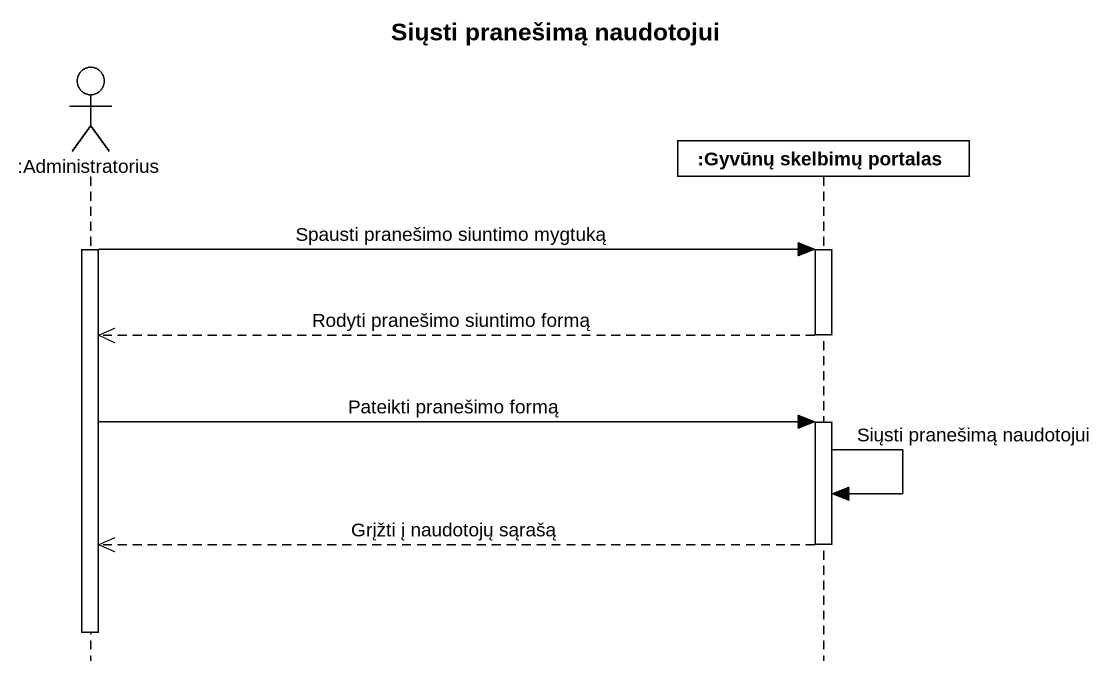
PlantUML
@startuml
title Siųsti pranešimą naudotojui
hide footbox
actor ":Administratorius" as Administratorius
participant ":Gyvūnų skelbimų portalas" as Gyvūnų_skelbimų_portalas

activate Administratorius
Administratorius -> Gyvūnų_skelbimų_portalas : Spausti pranešimo siuntimo mygtuką
activate Gyvūnų_skelbimų_portalas
Gyvūnų_skelbimų_portalas -->> Administratorius : Rodyti pranešimo siuntimo formą
deactivate Gyvūnų_skelbimų_portalas
Administratorius -> Gyvūnų_skelbimų_portalas : Pateikti pranešimo formą
activate Gyvūnų_skelbimų_portalas
Gyvūnų_skelbimų_portalas -> Gyvūnų_skelbimų_portalas : Siųsti pranešimą naudotojui
Gyvūnų_skelbimų_portalas -->> Administratorius : Grįžti į naudotojų sąrašą
deactivate Gyvūnų_skelbimų_portalas
deactivate Administratorius
@enduml
